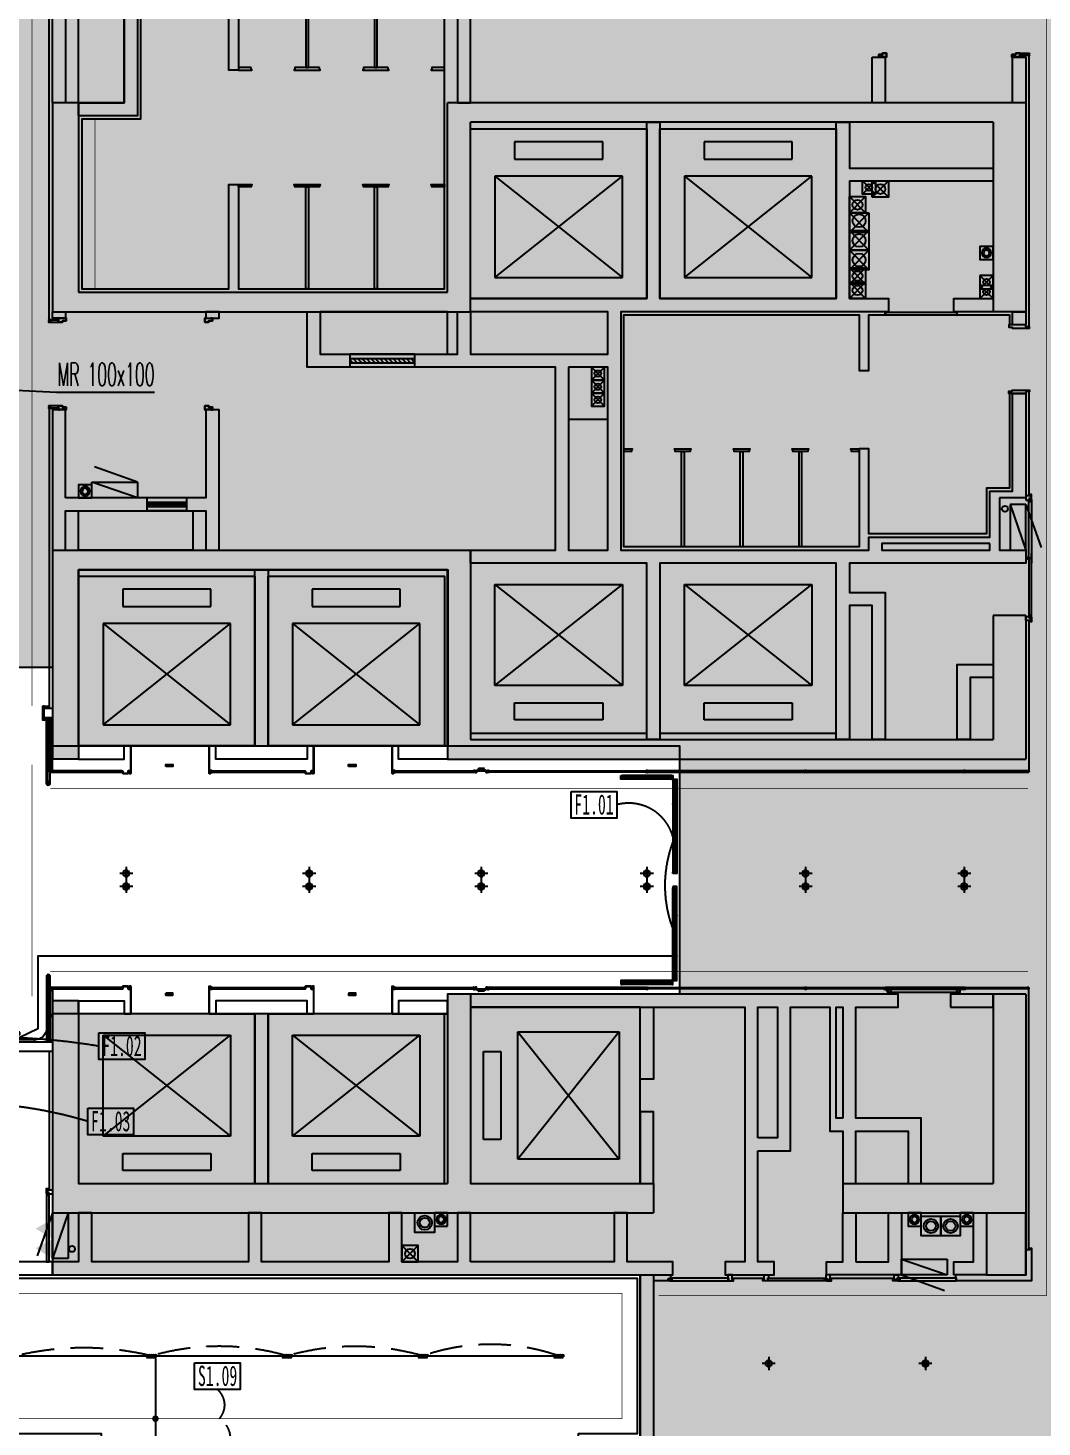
# Model space of a CAD drawing. Extents: x -284868 to 304789, y -137694 to 137894.
# Drawn here: x 2169 to 17694, y -106016 to -84593 of the extents above; entities that cross this region are included whole.
import ezdxf
from ezdxf.enums import TextEntityAlignment as Align

# ---------------------------------------------------------------- set-up
doc = ezdxf.new("R2010")
doc.units = 0
for name, pattern in [('CENTER', [2, 1.25, -0.25, 0.25, -0.25]), ('DASH', [0.35, 0.25, -0.1]), ('DASHDOT', [1, 0.5, -0.25, 0, -0.25]), ('DASHED', [0.75, 0.5, -0.25])]:
    doc.linetypes.add(name, pattern=pattern)
doc.layers.get('0').update_dxf_attribs({"linetype": 'CONTINUOUS'})
for name, color, linetype in [('0-墙', 4, 'CONTINUOUS'), ('0-建筑柱体', 251, 'CONTINUOUS'), ('0-文字说明', 3, 'CONTINUOUS'), ('0-消防栓(给排水)', 9, 'CONTINUOUS'), ('0-电梯', 3, 'CONTINUOUS'), ('0-窗', 11, 'CONTINUOUS'), ('0-非设计区域', 251, 'CONTINUOUS'), ('1P-DP-门套', 2, 'CONTINUOUS'), ('1P-WFF-墙面完成面', 200, 'CONTINUOUS'), ('C-天花灯具', 3, 'CONTINUOUS'), ('P-完成面', 42, 'CONTINUOUS'), ('P-平面家具', 3, 'CONTINUOUS'), ('P-平面家具（到顶）', 2, 'CONTINUOUS'), ('TEXT_照明_回路标注', 41, 'CONTINUOUS'), ('WIRE-照明', 130, 'CONTINUOUS')]:
    doc.layers.add(name, color=color, linetype=linetype)
doc.styles.add('HZ_e', font='simplex.shx', dxfattribs={"width": 0.8, "bigfont": 'hztxt.shx'})
doc.styles.add('TT', font='')
doc.styles.get('TT').set_extended_font_data('SimSun')
doc.linetypes.add('FENCELINE2', pattern='A,6.35,-2.54,[132,ltypeshp.shx,S=2.54,R=0,X=-2.54,Y=0],-2.54,25.4', length=36.83)

# ---------------------------------------------------------------- blocks, each defined once
blk = doc.blocks.new('213r5467')
for p, q in [((-90909, -260063), (-90909, -260326)), ((-89559, -260063), (-90909, -260063)), ((-89559, -260326), (-89559, -260063)), ((-90909, -260326), (-89559, -260326)), ((-91209, -260588), (-91209, -262138)), ((-89259, -260588), (-91209, -260588)), ((-91209, -260588), (-89259, -262138)), ((-91209, -262138), (-89259, -260588)), ((-89259, -262138), (-89259, -260588)), ((-91209, -262138), (-89259, -262138))]:
    blk.add_line(p, q)
blk.add_lwpolyline([(-88884, -262463), (-91584, -262463), (-91584, -259863), (-88884, -259863), (-88884, -262463)])
blk = doc.blocks.new('sgASGHHHH')
for points in [[(-109046, -904074), (-109046, -907274), (-108646, -906974), (-108646, -904074)], [(-94646, -904374), (-94146, -904074), (-102996, -904074), (-102646, -904374)], [(-102996, -906974), (-102646, -907274), (-102646, -904374), (-102996, -904074)], [(-94146, -904074), (-94646, -904374), (-94646, -907274), (-94146, -907274)], [(-108646, -906974), (-109046, -907274), (-102646, -907274), (-102996, -906974)], [(-108646, -911224), (-109046, -910924), (-109046, -914124), (-108646, -914124)], [(-109046, -910924), (-108646, -911224), (-102996, -911224), (-102646, -910924)], [(-102646, -910924), (-102996, -911224), (-102996, -914124), (-102646, -913824)], [(-94646, -911924), (-94646, -913824), (-94146, -914124), (-94146, -911924)], [(-102646, -913824), (-102996, -914124), (-94146, -914124), (-94646, -913824)], [(-102996, -917724), (-102996, -920624), (-102879, -920774), (-102646, -920624), (-102646, -917724)], [(-94646, -917724), (-94646, -920624), (-94146, -921074), (-94146, -917724)], [(-109046, -917824), (-109046, -921074), (-108646, -920624), (-108646, -917824)], [(-108646, -920624), (-109046, -921074), (-102996, -921074), (-102879, -920774), (-102996, -920624)], [(-102879, -920774), (-102996, -921074), (-99846, -921074), (-99846, -920624), (-102646, -920624)], [(-96946, -921074), (-94146, -921074), (-94646, -920624), (-96946, -920624)]]:
    blk.add_hatch(color=256).paths.add_polyline_path(points)
at = {"color": 4}
for p, q in [((-109046, -904074), (-109046, -907274)), ((-108646, -904074), (-109046, -904074)), ((-108646, -904074), (-108646, -906974)), ((-94146, -904074), (-102996, -904074)), ((-102996, -906974), (-102996, -904074)), ((-94146, -904074), (-94146, -907274)), ((-94646, -904374), (-102646, -904374)), ((-102646, -907274), (-102646, -904374)), ((-94646, -904374), (-94646, -907274)), ((-108646, -906974), (-102996, -906974)), ((-109046, -907274), (-102646, -907274)), ((-94146, -907274), (-94646, -907274)), ((-109046, -910924), (-109046, -914124)), ((-109046, -910924), (-102646, -910924)), ((-102646, -910924), (-102646, -913824)), ((-108646, -911224), (-108646, -914124)), ((-108646, -911224), (-102996, -911224)), ((-102996, -911224), (-102996, -914124)), ((-94646, -911924), (-94646, -913824)), ((-94146, -911924), (-94646, -911924)), ((-94146, -911924), (-94146, -914124)), ((-102646, -913824), (-94646, -913824)), ((-108646, -914124), (-109046, -914124)), ((-102996, -914124), (-94146, -914124)), ((-102996, -917724), (-102996, -920624)), ((-102646, -917724), (-102996, -917724)), ((-102646, -917724), (-102646, -920624)), ((-94646, -917724), (-94646, -920624)), ((-94146, -917724), (-94646, -917724)), ((-94146, -917724), (-94146, -921074)), ((-109046, -917824), (-109046, -921074)), ((-108646, -917824), (-109046, -917824)), ((-108646, -917824), (-108646, -920624)), ((-108646, -920624), (-102996, -920624)), ((-102646, -920624), (-99846, -920624)), ((-99846, -920624), (-99846, -921074)), ((-96946, -920624), (-94646, -920624)), ((-96946, -920624), (-96946, -921074)), ((-109046, -921074), (-102996, -921074)), ((-102996, -921074), (-99846, -921074)), ((-96946, -921074), (-94146, -921074))]:
    blk.add_line(p, q, dxfattribs=at)
blk = doc.blocks.new('A$C10332E08')
for p, q in [((250, 0), (0, 250)), ((250, 250), (0, 0))]:
    blk.add_line(p, q)
blk.add_lwpolyline([(0, 250), (250, 250), (250, 0), (0, 0)], close=True)
blk = doc.blocks.new('A$C2AC726D9')
for centre, radius in [((23150, -20400), 50), ((23325, -20425), 75), ((22975, -20665), 75), ((23000, -20910), 100), ((23000, -21210), 100), ((23000, -21510), 100), ((22975, -21755), 75), ((24950, -21850), 50), ((22975, -21975), 75), ((24950, -22000), 50), ((19000, -23250), 50), ((19000, -23450), 50), ((19000, -23650), 50), ((16125, -36725), 75)]:
    blk.add_circle(centre, radius)
for p, xscale, yscale, zscale, rotation in [((23050, -20300), 0.8, 0.8, 0.8, 270), ((22850, -20790), 1.2, 1.2, 1.2, 270), ((22850, -21060), 1.2, 1.2, 1.2, 270), ((22850, -21360), 1.2, 1.2, 1.2, 270), ((25050, -21750), -0.8, 0.8, 0.8, 90), ((25050, -21900), -0.8, 0.8, 0.8, 90), ((19100, -23150), -0.8000000000000087, 0.8000000000000087, 0.8, 90), ((19100, -23350), -0.8000000000000087, 0.8000000000000087, 0.8, 90), ((19100, -23550), -0.8000000000000087, 0.8000000000000087, 0.8, 90)]:
    blk.add_blockref('A$C10332E08', p, dxfattribs=dict(xscale=xscale, yscale=yscale, zscale=zscale, rotation=rotation))
for p, rotation in [((23450, -20550), 90), ((23100, -20540), 180), ((23100, -21880), 90), ((23100, -22100), 90)]:
    blk.add_blockref('A$C10332E08', p, dxfattribs=dict(rotation=rotation))
at = {"xscale": -1, "rotation": 90}
blk.add_blockref('A$C10332E08', (16250, -36600), dxfattribs=at)
blk = doc.blocks.new('A$C5B4E3DF6')
for p, q in [((0, 240), (-659, 477)), ((-700, 0), (-700, 240)), ((0, 0), (-700, 240)), ((-700, 240), (0, 240)), ((0, 240), (0, 0)), ((0, 0), (-700, 0))]:
    blk.add_line(p, q)
for points in [[(-700, 240), (-541, 498), (-398, 240)], [(-398, 240), (-239, 498), (-96, 240)], [(-700, 0), (-700, 240), (0, 0)]]:
    blk.add_solid(points)
blk = doc.blocks.new('A$C2E9C7AB1')
blk.add_lwpolyline([(-200, 0), (0, 0), (0, -200), (-200, -200)], close=True)
for radius in [72.3, 45.5]:
    blk.add_circle((-100, -100), radius)
blk = doc.blocks.new('A$C1A2309B7')
blk.add_lwpolyline([(-300, 0), (0, 0), (0, -300), (-300, -300)], close=True)
for radius in [110, 75]:
    blk.add_circle((-150, -150), radius)
blk = doc.blocks.new('A$C3F6147FC')
for centre in [(14582, 7533), (299, -3801)]:
    blk.add_circle(centre, 45.5)
at = {"xscale": -1, "rotation": 270}
for name, p in [('A$C2E9C7AB1', (14400, 11550)), ('A$C2E9C7AB1', (600, 7900)), ('A$C5B4E3DF6', (14660, 7600)), ('A$C2E9C7AB1', (6050, -3250)), ('A$C2E9C7AB1', (13299, -3250)), ('A$C2E9C7AB1', (14099, -3250))]:
    blk.add_blockref(name, p, dxfattribs=at)
for name, p in [('A$C5B4E3DF6', (1300, 7700)), ('A$C1A2309B7', (5850, -3250)), ('A$C1A2309B7', (13599, -3300)), ('A$C1A2309B7', (13899, -3300))]:
    blk.add_blockref(name, p)
for p, rotation in [((240, -3250), 90), ((13000, -3960), 180)]:
    blk.add_blockref('A$C5B4E3DF6', p, dxfattribs=dict(rotation=rotation))
blk = doc.blocks.new('$WINLIB2D$00000039')
at = {"color": 0}
for points in [[(-0.5, 0.5), (-0.5, -0.5)], [(0.5, 0.5), (-0.5, 0.5)], [(0.5, -0.5), (0.5, 0.5)], [(-0.5, 0.167), (0.5, 0.167)], [(-0.452, -0.167), (-0.5, 0.084)], [(-0.384, -0.167), (-0.448, 0.167)], [(-0.316, -0.167), (-0.38, 0.167)], [(-0.248, -0.167), (-0.312, 0.167)], [(-0.18, -0.167), (-0.244, 0.167)], [(-0.112, -0.167), (-0.176, 0.167)], [(-0.044, -0.167), (-0.108, 0.167)], [(0.024, -0.167), (-0.04, 0.167)], [(0.092, -0.167), (0.028, 0.167)], [(0.16, -0.167), (0.096, 0.167)], [(0.228, -0.167), (0.164, 0.167)], [(0.296, -0.167), (0.232, 0.167)], [(0.364, -0.167), (0.3, 0.167)], [(0.432, -0.167), (0.368, 0.167)], [(0.5, -0.167), (0.436, 0.167)], [(-0.5, -0.167), (0.5, -0.167)], [(0.5, -0.5), (-0.5, -0.5)]]:
    blk.add_lwpolyline(points, dxfattribs=at)
blk = doc.blocks.new('A$C7A304ED9')
at = {"linetype": 'DASH', "ltscale": 0.1}
for p, q in [((-50, 28), (50, -2)), ((50, 28), (-50, -2))]:
    blk.add_line(p, q, dxfattribs=at)
blk.add_lwpolyline([(120, -26), (120, -32), (115, -32), (115, -2), (95, -2), (95, -32), (75, -32), (75, -2), (-75, -2), (-75, -32), (-95, -32), (-95, -2), (-115, -2), (-115, -32), (-120, -32), (-120, -26), (-119, -26), (-119, -30), (-117, -30), (-117, 0), (-94, 0), (-94, -30), (-76, -30), (-76, 0), (76, 0), (76, -30), (94, -30), (94, 0), (116, 0), (116, -30), (118, -30), (118, -26), (120, -26)])
for points in [[(-50, -2), (50, -2), (50, 28), (-50, 28)], [(-60, -6), (60, -6), (60, -2), (-60, -2)]]:
    blk.add_lwpolyline(points, close=True, dxfattribs=at)
blk = doc.blocks.new('A$C4A657766')
h = blk.add_hatch()
h.set_pattern_fill('ANSI32', color=256, scale=0.2, style=0)
h.set_pattern_definition([(45, (-14.9999, -5), (-1.34704, 1.34704), []), (45, (-14.1019, -5), (-1.34704, 1.34704), [])])
h.paths.add_polyline_path([(-11, 26), (-11, -4), (-13, -4), (-13, 0), (-15, 0), (-15, -5), (-10, -5), (-10, 25), (10, 25), (10, -5), (15, -5), (15, 0), (13, 0), (13, -4), (11, -4), (11, 26)])
blk.add_lwpolyline([(-11, 26), (-11, -4), (-13, -4), (-13, 0), (-15, 0), (-15, -5), (-10, -5), (-10, 25), (10, 25), (10, -5), (15, -5), (15, 0), (13, 0), (13, -4), (11, -4), (11, 26), (-11, 26)])
blk = doc.blocks.new('A$C611527F21')
h = blk.add_hatch(color=7)
h.dxf.hatch_style = 1
h.set_gradient(color1=(255, 255, 255), color2=(255, 255, 0), tint=1, name='CYLINDER')
h.paths.add_polyline_path([(1340, -405), (1340, -380), (1320, -380), (1320, -406), (1325, -410), (1335, -410)])
for points in [[(60, -375), (60, -405), (55, -405), (55, -400), (56, -400), (56, -404), (58, -404), (58, -373), (81, -373), (81, -419), (99, -419), (99, 0), (0, 0), (0, 1), (100, 1), (100, -420), (80, -420), (80, -375), (60, -375)], [(1438, -400), (1438, -404), (1436, -404), (1436, -384), (1424, -384), (1424, -419), (1342, -419), (1342, -378), (1319, -378), (1319, -419), (1302, -419), (1302, 0), (1400, 0), (1400, 1), (1300, 1), (1300, -420), (1320, -420), (1320, -380), (1340, -380), (1340, -420), (1425, -420), (1425, -385), (1435, -385), (1435, -405), (1440, -405), (1440, -400), (1438, -400)]]:
    blk.add_lwpolyline(points)
blk.add_lwpolyline([(1340, -405), (1340, -380), (1320, -380), (1320, -406), (1325, -410), (1335, -410)], close=True)
blk = doc.blocks.new('A$C6C5C068E')
h = blk.add_hatch()
h.set_pattern_fill('ANSI32', color=256, scale=0.2, style=0)
h.set_pattern_definition([(45, (506565838.6591, 131390591.2148), (-1.3470384181604, 1.3470384181604), []), (45, (506565839.5572, 131390591.2148), (-1.3470384181604, 1.3470384181604), [])])
h.paths.add_polyline_path([(11, 11), (-4, 11), (-4, 14), (0, 14), (0, 15), (-5, 15), (-5, 10), (10, 10), (10, -5), (15, -5), (15, 0), (14, 0), (14, -4), (11, -4)])
blk.add_lwpolyline([(11, 11), (-4, 11), (-4, 14), (0, 14), (0, 15), (-5, 15), (-5, 10), (10, 10), (10, -5), (15, -5), (15, 0), (14, 0), (14, -4), (11, -4)], close=True)
blk = doc.blocks.new('A$C67A6433D')
at = {"linetype": 'DASH', "ltscale": 0.03}
blk.add_wipeout([(31, 0), (-28, 0), (-28, 26), (31, 26)], dxfattribs=at)
for p, q in [((-26, 20), (-23, 19)), ((-25, 13), (-19, 4)), ((-21, 19), (-9, 16)), ((-20, 2), (-20, 0)), ((-19, 13), (-12, 3)), ((-18, 11), (-7, 9)), ((-16, 8), (-6, 8)), ((-16, 3), (0, 3)), ((-13, 24), (-13, 26)), ((-12, 23), (-12, 25)), ((-12, 25), (0, 25)), ((-9, 16), (-9, 21)), ((-9, 12), (-9, 21)), ((-1, 4), (-8, 10)), ((-2, 19), (-4, 14)), ((0, 9), (-3, 12)), ((30, 26), (3, 26)), ((15, 25), (3, 25)), ((3, 9), (6, 12)), ((19, 3), (3, 3)), ((4, 4), (11, 10)), ((5, 19), (7, 14)), ((19, 8), (9, 8)), ((12, 12), (12, 21)), ((23, 19), (12, 16)), ((21, 11), (12, 10)), ((22, 13), (14, 3)), ((15, 23), (15, 25)), ((16, 24), (16, 26)), ((28, 13), (21, 4)), ((23, 2), (23, 0)), ((28, 20), (25, 19))]:
    blk.add_line(p, q, dxfattribs=at)
for points in [[(0, 10), (0, 26), (-28, 26), (-28, 0), (0, 0), (0, 3)], [(3, 10), (3, 26), (31, 26), (31, 0), (3, 0), (3, 3)]]:
    blk.add_lwpolyline(points, dxfattribs=at)
for points in [[(-13, 24), (-13, 24), (-26, 24, 0.414214), (-27, 23), (-27, 2, 0.414214), (-26, 2), (-20, 2)], [(-12, 23), (-25, 23, 0.414214), (-26, 23), (-26, 17)], [(-26, 14), (-26, 5, 0.414214), (-25, 4), (-19, 4)], [(15, 23), (28, 23, -0.414214), (28, 23), (28, 17)], [(16, 24), (16, 24), (28, 24, -0.414214), (29, 23), (29, 2, -0.414214), (28, 2), (23, 2)], [(28, 14), (28, 5, -0.414214), (28, 4), (21, 4)]]:
    blk.add_lwpolyline(points, format="xyb", dxfattribs=at)
for centre in [(-22, 15), (-5, 21), (2, 6), (8, 21), (25, 15)]:
    blk.add_circle(centre, 1.99, dxfattribs=at)
for centre, radius, start, end in [((-22, 15), 3.58, 338.8563, 221.961), ((-18, 14), 1.59, 158.8563, 216.0245), ((-16, 6), 3.58, 211.8213, 270), ((-5, 21), 3.58, 334.8452, 179.1262), ((-7, 12), 1.99, 178.2525, 238.2672), ((-2, 13), 1.99, 160.8929, 232.1139), ((2, 6), 3.58, 213.0316, 326.9684), ((2, 6), 3.58, 72.8656, 107.1344), ((8, 21), 3.58, 0.8738, 205.1548), ((5, 13), 1.99, 307.8861, 19.1071), ((10, 12), 1.99, 301.7328, 1.7475), ((12, 11), 1.59, 222.3386, 280.5758), ((19, 6), 3.58, 270, 328.1787), ((25, 15), 3.58, 318.039, 201.1437), ((20, 14), 1.59, 323.9755, 21.1437)]:
    blk.add_arc(centre, radius, start, end, dxfattribs=at)
blk = doc.blocks.new('A$C46293241')
at = {"layer": '1P-DP-门套'}
h = blk.add_hatch(dxfattribs=at)
h.set_pattern_fill('ANSI37', color=8, scale=0.3, style=0)
h.set_pattern_definition([(45, (-55.7338, 55.9993), (-0.67352, 0.67352), []), (135, (-55.7338, 55.9993), (-0.67352, -0.67352), [])])
h.paths.add_polyline_path([(-44, 58), (-44, 56), (-56, 56), (-56, 58)])
h = blk.add_hatch(dxfattribs=at)
h.set_pattern_fill('ANSI37', color=8, scale=0.3, style=0)
h.set_pattern_definition([(45, (-40.75, 41.9725), (-0.67352, 0.67352), []), (135, (-40.75, 41.9725), (-0.67352, -0.67352), [])])
h.paths.add_polyline_path([(-39, 42), (-41, 42), (-41, 57), (-39, 57)])
at = {"layer": '1P-DP-门套', "color": 8}
for points in [[(-44, 58), (-44, 56), (-56, 56), (-56, 58)], [(-39, 42), (-41, 42), (-41, 57), (-39, 57)]]:
    blk.add_lwpolyline(points, close=True, dxfattribs=at)
at = {"layer": 'P-完成面'}
blk.add_lwpolyline([(-39, 40, 0.238815), (-39, 41), (-39, 58), (-60, 58), (-60, 120), (0, 120), (0, 100), (-1, 100), (-1, 119), (-59, 119), (-59, 59), (-38, 59), (-38, 41, -0.238815), (-38, 40), (-38, 39, 0.238815), (-39, 38), (-39, 1), (-1, 1), (-1, 20), (0, 20), (0, 0), (-40, 0), (-40, 39, -0.238815), (-39, 40), (-39, 40)], format="xyb", dxfattribs=at)
blk.add_lwpolyline([(-3, 114), (-1, 114), (-1, 6), (-3, 6)], close=True, dxfattribs=at)
blk = doc.blocks.new('A$Ccb2b344d')
at = {"layer": 'P-完成面', "color": 251}
for points in [[(0, 0), (30, 0), (30, 30), (0, 30)], [(2, 2), (28, 2), (28, 28), (2, 28)]]:
    blk.add_lwpolyline(points, close=True, dxfattribs=at)
blk = doc.blocks.new('sda')
for p, q in [((-5, 44), (-14, 53)), ((-4, 36), (-14, 26)), ((-5, 18), (-14, 26)), ((-4, 9), (-14, 0)), ((14, 26), (4, 36)), ((14, 0), (4, 9)), ((14, 53), (5, 44)), ((14, 26), (5, 18)), ((-5, -9), (-14, 0)), ((-4, -17), (-14, -26)), ((-5, -35), (-14, -26)), ((-4, -44), (-14, -53)), ((14, -26), (4, -17)), ((14, -53), (4, -44)), ((14, 0), (5, -9)), ((14, -26), (5, -35))]:
    blk.add_line(p, q)
for points in [[(-15, 54), (15, 54), (15, -54), (-15, -54)], [(-14, 53), (14, 53), (14, 0), (-14, 0)], [(-14, 53), (14, 53), (14, 53), (-14, 53)], [(-14, 53), (14, 53), (14, 26), (-14, 26)], [(-14, 26), (14, 26), (14, 0), (-14, 0)], [(-14, 0), (14, 0), (14, -53), (-14, -53)], [(-14, 0), (14, 0), (14, 0), (-14, 0)], [(-14, 0), (14, 0), (14, -26), (-14, -26)], [(-14, -26), (14, -26), (14, -53), (-14, -53)]]:
    blk.add_lwpolyline(points, close=True)
for centre in [(0, 40), (0, 14), (0, -13), (0, -39)]:
    blk.add_circle(centre, 6)
blk = doc.blocks.new('LC1')
for p, q in [((-70, 0), (70, 0)), ((0, -70), (0, 95))]:
    blk.add_line(p, q)
at = {"ltscale": 50}
blk.add_line((0, 116), (0, 74), dxfattribs=at)
at = {"ltscale": 50, "const_width": 2}
blk.add_lwpolyline([(42, 74), (0, 116), (-42, 74)], dxfattribs=at)
at = {"color": 8, "const_width": 29.6}
for points in [[(-15, 0, -0.414214), (0, 15, -0.414214)], [(0, -15, 0.414214), (15, 0, 0.414214)]]:
    blk.add_lwpolyline(points, format="xyb", dxfattribs=at)
blk.add_circle((0, 0), 47.8)
at = {"color": 8}
blk.add_circle((0, 0), 29.6, dxfattribs=at)
blk = doc.blocks.new('A$C79F81915')
at = {"layer": 'C-天花灯具'}
blk.add_lwpolyline([(0, 30), (30, 30), (30, 0), (0, 0)], close=True, dxfattribs=at)
at = {"layer": 'C-天花灯具', "extrusion": (0, 0, -1), "xscale": 0.3139795866540242, "yscale": 0.3139795866540242, "zscale": -0.3139795866540242}
blk.add_blockref('LC1', (-15, 15), dxfattribs=at)
blk = doc.blocks.new('A$C1DDE0375')
at = {"layer": 'C-天花灯具'}
for p in [(80, 0), (110, 0), (140, 0), (170, 0), (200, 0)]:
    blk.add_blockref('A$C79F81915', p, dxfattribs=at)
blk = doc.blocks.new('2')
at = {"ltscale": 3}
blk.add_lwpolyline([(0, 0), (-5650, 0), (-5650, -2700), (0, -2700)], close=True, dxfattribs=at)
at = {"color": 8, "linetype": 'DASHED', "ltscale": 1000}
for points in [[(-8475, -12352, -0.397892), (-8690, -12040, -0.107835), (-6612, -12040, -0.11937), (-4534, -12040, -0.142071), (-2456, -12040, -0.140629), (-378, -12040, -0.170627), (1700, -12040, -0.708485)], [(-3437, -13555, 0.501711), (-3495, -13000, 0.429914), (-3524, -12554, -2.769855)]]:
    blk.add_lwpolyline(points, format="xyb", dxfattribs=at)
at = {"layer": '0-文字说明', "color": 3, "ltscale": 0.5}
blk.add_lwpolyline([(-3874, -12143), (-3174, -12143), (-3174, -12554), (-3874, -12554)], close=True, dxfattribs=at)
at = {"color": 3, "style": 'TT', "width": 0.51539}
blk.add_text('S1.09', height=310.3, dxfattribs=at).set_placement((-3823, -12499), (-3221, -12499), align=Align.FIT)
blk = doc.blocks.new('A$C9cf68cb0')
at = {"ltscale": 3}
blk.add_lwpolyline([(0, 0), (32.29, 0), (32.29, -15.43), (0, -15.43)], close=True, dxfattribs=at)
at = {"color": 8, "linetype": 'DASHED', "ltscale": 1000}
for points in [[(52.14, -31.83, -0.197376), (52.06, -23.63, 0.431256), (47.08, -20.57, 7.525914)], [(-10, -40.97, -0.126734), (-5.25, -40.97, -0.031436), (1.78, -41.7, -0.796392)], [(-16.8, -47.29, -0.119228), (0.8, -48.28, -6.243068)]]:
    blk.add_lwpolyline(points, format="xyb", dxfattribs=at)
at = {"layer": '0-文字说明', "color": 3, "ltscale": 0.5}
for points in [[(43.08, -19.4), (47.08, -19.4), (47.08, -21.75), (43.08, -21.75)], [(1.78, -40.52), (5.78, -40.52), (5.78, -42.87), (1.78, -42.87)], [(0.8, -47.11), (4.8, -47.11), (4.8, -49.46), (0.8, -49.46)]]:
    blk.add_lwpolyline(points, close=True, dxfattribs=at)
at = {"color": 3, "style": 'TT'}
for s, width, p, p2 in [('F1.01', 0.590084, (43.37, -21.43), (46.81, -21.43)), ('F1.02', 0.521997, (2.07, -42.56), (5.51, -42.56)), ('F1.03', 0.521997, (1.09, -49.14), (4.53, -49.14))]:
    blk.add_text(s, height=1.773, dxfattribs=dict(at, width=width)).set_placement(p, p2, align=Align.FIT)
blk = doc.blocks.new('A$C8b6fb238')
at = {"layer": 'P-平面家具', "ltscale": 300}
for points in [[(0, 1440), (0, 1420), (60, 1420), (60, 1440)], [(0, 1060), (0, 1070), (20, 1070), (20, 1060)], [(0, 1000), (0, 990), (20, 990), (20, 1000)], [(60, 1060), (60, 1070), (40, 1070), (40, 1060)], [(60, 1000), (60, 990), (40, 990), (40, 1000)], [(0, 440), (0, 450), (20, 450), (20, 440)], [(60, 440), (60, 450), (40, 450), (40, 440)], [(0, 380), (0, 370), (20, 370), (20, 380)], [(60, 380), (60, 370), (40, 370), (40, 380)], [(-800, -60), (-780, -60), (-780, 0), (-800, 0)], [(-20, -60), (0, -60), (0, 0), (-20, 0)], [(0, 20), (0, 0), (60, 0), (60, 20)]]:
    blk.add_lwpolyline(points, close=True, dxfattribs=at)
at = {"layer": 'P-平面家具', "color": 8, "ltscale": 300}
for points in [[(0, 20), (0, 1420)], [(60, 20), (60, 1420)], [(-20, 0), (-780, 0)], [(-20, -60), (-780, -60)]]:
    blk.add_lwpolyline(points, dxfattribs=at)
at = {"layer": 'P-平面家具', "color": 6, "linetype": 'FENCELINE2', "ltscale": 3}
for points in [[(10, 20), (10, 1420)], [(-780, -10), (-20, -10)]]:
    blk.add_lwpolyline(points, dxfattribs=at)
at = {"layer": 'P-平面家具', "color": 5, "ltscale": 300}
for points in [[(25, 1420), (25, 20), (21, 20), (20, 21), (20, 1419), (21, 1420)], [(35, 1420), (35, 20), (39, 20), (40, 21), (40, 1419), (39, 1420)], [(-780, -25), (-20, -25), (-20, -21), (-21, -20), (-779, -20), (-780, -21)], [(-780, -35), (-20, -35), (-20, -39), (-21, -40), (-779, -40), (-780, -39)]]:
    blk.add_lwpolyline(points, close=True, dxfattribs=at)
blk = doc.blocks.new('*U406')
at = {"color": 250}
blk.add_wipeout([(1, 82), (4, 85), (7, 89), (10, 92), (12, 96), (15, 101), (17, 105), (18, 109), (20, 114), (21, 118), (22, 123), (23, 127), (23, 132), (23, 137), (23, 142), (22, 146), (21, 151), (20, 155), (19, 160), (17, 164), (15, 169), (13, 173), (10, 177), (8, 181), (5, 184), (1, 188), (-2, 191), (-6, 194), (-9, 197), (-13, 199), (-18, 202), (-22, 204), (-26, 205), (-31, 207), (-35, 208), (-40, 209), (-44, 210), (-49, 210), (-54, 210), (-59, 210), (-63, 209), (-68, 208), (-72, 207), (-77, 206), (-81, 204), (-86, 202), (-90, 200), (-94, 197), (-98, 195), (-101, 192), (-105, 188), (-108, 185), (-111, 181), (-114, 178), (-116, 174), (-119, 169), (-121, 165), (-122, 161), (-124, 156), (-125, 152), (-126, 147), (-127, 143), (-127, 138), (-127, 133), (-127, 128), (-126, 124), (-125, 119), (-124, 115), (-123, 110), (-121, 106), (-119, 101), (-117, 97), (-114, 93), (-112, 89), (-109, 86), (-105, 82), (-102, 79), (-98, 76), (-95, 73), (-91, 71), (-86, 68), (-82, 66), (-78, 65), (-73, 63), (-69, 62), (-64, 61), (-60, 60), (-55, 60), (-50, 60), (-45, 60), (-41, 61), (-36, 62), (-32, 63), (-27, 64), (-23, 66), (-18, 68), (-14, 70), (-10, 73), (-6, 75), (-3, 78)], dxfattribs=at)
for points in [[(-160, 135), (-172, 135), (-172, 219), (-160, 219)], [(-160, 53), (-172, 53), (-172, 135), (-160, 135)]]:
    blk.add_hatch(color=256).paths.add_polyline_path(points)
for p, q in [((-202, 244), (-202, 29)), ((-172, 135), (-172, 217)), ((-172, 135), (-172, 53))]:
    blk.add_line(p, q)
at = {"color": 251}
for q in [(-52, 255), (-172, 135), (68, 135), (-52, 15)]:
    blk.add_line((-52, 135), q, dxfattribs=at)
for points in [[(-172, 53), (-160, 53), (-160, 219), (-172, 219)], [(-172, 53), (-172, 53), (-172, 217), (-172, 217)]]:
    blk.add_lwpolyline(points, close=True)
blk.add_circle((-52, 135), 75)
blk = doc.blocks.new('A$C7414b812')
at = {"ltscale": 300}
for points in [[(-30, -20), (-30, 0), (30, 0), (30, -20)], [(-30, -800), (-30, -780), (30, -780), (30, -800)]]:
    blk.add_lwpolyline(points, close=True, dxfattribs=at)
at = {"color": 8, "ltscale": 300}
for points in [[(-30, -20), (-30, -780)], [(30, -20), (30, -780)]]:
    blk.add_lwpolyline(points, dxfattribs=at)
at = {"color": 5, "ltscale": 300}
for points in [[(-5, -780), (-5, -20), (-9, -20), (-10, -21), (-10, -779), (-9, -780)], [(5, -780), (5, -20), (9, -20), (10, -21), (10, -779), (9, -780)]]:
    blk.add_lwpolyline(points, close=True, dxfattribs=at)
blk = doc.blocks.new('A$C7c8e2195')
at = {"layer": 'P-完成面', "color": 251, "ltscale": 3}
blk.add_lwpolyline([(-900, -7080), (-1760, -7080), (-1760, -7120), (-900, -7120)], close=True, dxfattribs=at)
at = {"layer": 'P-平面家具', "linetype": 'DASH', "ltscale": 300}
blk.add_ellipse((-10571, -5827), major_axis=(0, 2050), ratio=0.325728, start_param=2.305052, end_param=7.792211, dxfattribs=at)
at = {"layer": 'P-完成面', "rotation": 270}
blk.add_blockref('A$C7414b812', (-7989, -13310), dxfattribs=at)
at = {"layer": 'P-平面家具', "linetype": 'DASH', "ltscale": 300, "zscale": 1.008957704772744}
for p, xscale, yscale, rotation in [((-2881, -1358), -1.008957704772744, 1.008957704772745, 45.00091616799906), ((-2881, -8142), 1.008957704772744, 1.008957704772744, 134.999083832001)]:
    blk.add_blockref('*U406', p, dxfattribs=dict(at, xscale=xscale, yscale=yscale, rotation=rotation))
at = {"layer": 'P-平面家具', "color": 1, "ltscale": 3, "xscale": -1, "rotation": 180}
blk.add_blockref('A$C8b6fb238', (9100, -3210), dxfattribs=at)
at = {"layer": 'P-平面家具', "color": 1, "ltscale": 3}
blk.add_blockref('A$C8b6fb238', (9100, -6290), dxfattribs=at)
at = {"layer": 'P-平面家具', "linetype": 'DASH', "ltscale": 300}
for points in [[(-4177, -1403), (-4177, -1403, 0.414214), (-4176, -1898), (-3609, -2462, 0.414214), (-3114, -2461), (-3114, -2461, 0.414214), (-3115, -1966), (-3682, -1402, 0.414214)], [(-4177, -8097), (-4177, -8097, -0.414214), (-4176, -7602), (-3609, -7038, -0.414214), (-3114, -7039), (-3114, -7039, -0.414214), (-3115, -7534), (-3682, -8098, -0.414214)]]:
    blk.add_lwpolyline(points, format="xyb", close=True, dxfattribs=at)
blk = doc.blocks.new('*U249')
for p, q in [((0, 75), (0, -75)), ((-75, 0), (75, 0))]:
    blk.add_line(p, q)
for radius in [37.5, 15]:
    blk.add_circle((0, 0), radius)
blk = doc.blocks.new('A$C8165499b')
at = {"xscale": -1.333333333333333, "yscale": 1.333333333333333, "zscale": 1.333333333333333}
for p in [(-13805, -1335), (-11005, -1335), (-8370, -1335), (-5835, -1335), (-3405, -1335), (-975, -1335), (-13805, -1535), (-11005, -1535), (-8370, -1535), (-5835, -1535), (-3405, -1535), (-975, -1535), (-3970, -8840), (-1570, -8840)]:
    blk.add_blockref('*U249', p, dxfattribs=at)

msp = doc.modelspace()

# ---------------------------------------------------------------- linework, layer by layer
at = {"color": 2, "linetype": 'CENTER', "ltscale": 0.2, "const_width": 8}
msp.add_lwpolyline([(3194, -85988), (3194, -88588)], dxfattribs=at)
at = {"layer": '0-墙'}
for points in [[(8744, -83588), (8744, -85738), (8944, -85738), (8944, -82938)], [(2544, -85738), (2544, -83388), (4044, -83388), (4044, -83588), (3844, -83588), (3844, -85938), (2944, -85938), (2944, -85738), (3644, -85738), (3644, -83588), (2744, -83588), (2744, -85738), (2544, -85738)], [(17044, -91788), (17044, -92588), (17444, -92588), (17444, -92788), (14744, -92788), (14744, -93238), (15294, -93238), (15294, -95488), (15094, -95488), (15094, -93438), (14744, -93438), (14744, -95488), (14544, -95488), (14544, -92788), (11844, -92788), (11844, -95488), (11644, -95488), (11644, -92788), (8944, -92788), (8944, -92588), (10244, -92588), (10244, -89788), (6444, -89788), (6444, -88938), (6644, -88938), (6644, -89588), (8744, -89588), (8744, -88938), (8944, -88938), (8944, -89588), (11044, -89588), (11044, -88938), (8944, -88938), (8944, -88738), (11644, -88738), (11644, -86038), (11844, -86038), (11844, -88738), (14544, -88738), (14544, -86038), (14744, -86038), (14744, -86738), (16944, -86738), (16944, -86938), (14744, -86938), (14744, -88738), (15344, -88738), (15344, -88938), (11244, -88938), (11244, -92588), (15044, -92588), (15044, -92388), (16894, -92388), (16894, -91688), (17244, -91688), (17244, -90188), (17444, -90188), (17444, -91788), (17044, -91788)], [(2744, -91788), (2744, -90438), (2544, -90438), (2544, -92588), (2744, -92588), (2744, -91988), (4894, -91988), (4894, -92588), (5094, -92588), (5094, -90438), (4894, -90438), (4894, -91788), (2744, -91788)], [(16894, -92488), (15244, -92488), (15244, -92588), (16894, -92588), (16894, -92488)], [(5844, -95588), (6444, -95588), (6444, -95788), (5044, -95788), (5044, -95588), (5644, -95588), (5644, -92888), (5844, -92888), (5844, -95588)], [(16944, -94538), (16594, -94538), (16594, -95488), (16394, -95488), (16394, -94338), (16944, -94338), (16944, -94538)], [(13344, -101788), (13844, -101788), (13844, -99588), (14444, -99588), (14444, -101488), (14644, -101488), (14644, -102288), (14844, -102288), (14844, -101488), (15644, -101488), (15644, -102288), (15844, -102288), (15844, -101288), (14844, -101288), (14844, -99588), (15494, -99588), (15494, -99388), (8944, -99388), (8944, -99588), (13144, -99588), (13144, -103488), (12844, -103488), (12844, -103688), (13594, -103688), (13594, -103488), (13344, -103488), (13344, -101788)], [(5844, -99688), (6444, -99688), (6444, -99488), (5044, -99488), (5044, -99688), (5644, -99688), (5644, -102288), (5844, -102288), (5844, -99688)], [(13344, -101588), (13344, -99588), (13644, -99588), (13644, -101588), (13344, -101588)], [(8944, -103488), (8944, -102738), (8744, -102738), (8744, -103488), (7894, -103488), (7894, -102738), (7694, -102738), (7694, -103488), (5744, -103488), (5744, -102738), (5544, -102738), (5544, -103488), (3144, -103488), (3144, -102738), (2944, -102738), (2944, -103488), (2544, -103488), (2544, -103688), (12044, -103688), (12044, -103488), (11344, -103488), (11344, -102738), (11144, -102738), (11144, -103488), (8944, -103488)]]:
    msp.add_lwpolyline(points, dxfattribs=at)
at = {"layer": '0-墙', "color": 251}
for points in [[(2944, -83588), (3644, -83588), (3644, -85738), (2944, -85738)], [(8594, -88938), (6644, -88938), (6644, -89588), (8594, -89588)], [(10444, -92588), (11044, -92588), (11044, -90588), (10444, -90588)], [(2944, -91988), (4694, -91988), (4694, -92588), (2944, -92588)]]:
    msp.add_lwpolyline(points, close=True, dxfattribs=at)
at = {"layer": '0-墙'}
for points in [[(15094, -85038), (15294, -85038), (15294, -85738), (15094, -85738)], [(17244, -85038), (17444, -85038), (17444, -85738), (17244, -85738)], [(16944, -88738), (16944, -88938), (16344, -88938), (16344, -88738)], [(2544, -88938), (2744, -88938), (2744, -89038), (2544, -89038)], [(5094, -88938), (4894, -88938), (4894, -89038), (5094, -89038)], [(17244, -88938), (17444, -88938), (17444, -89138), (17244, -89138)], [(10444, -89788), (10444, -92588), (11044, -92588), (11044, -89788)], [(2944, -95788), (3644, -95788), (3644, -95588), (2944, -95588)], [(8594, -95788), (7844, -95788), (7844, -95588), (8594, -95588)], [(16294, -99588), (16944, -99588), (16944, -99388), (16294, -99388)], [(2944, -99488), (3644, -99488), (3644, -99688), (2944, -99688)], [(8594, -99488), (7844, -99488), (7844, -99688), (8594, -99688)], [(11544, -100688), (11544, -99588), (11744, -99588), (11744, -100688)], [(14644, -101288), (14544, -101288), (14544, -99588), (14644, -99588)], [(11544, -101188), (11544, -102288), (11744, -102288), (11744, -101188)], [(14844, -103488), (15344, -103488), (15344, -102738), (15544, -102738), (15544, -103688), (14394, -103688), (14394, -103488), (14644, -103488), (14644, -102738), (14844, -102738)], [(16844, -102738), (16844, -103688), (16344, -103688), (16344, -103488), (16644, -103488), (16644, -102738)]]:
    msp.add_lwpolyline(points, close=True, dxfattribs=at)
at = {"layer": '0-墙', "ltscale": 3}
for points in [[(2544, -95008), (2544, -95158), (2414, -95158), (2414, -95008)], [(2544, -100118), (2544, -100268), (744, -100268), (744, -100118)], [(544, -103688), (2544, -103688), (2544, -103488), (544, -103488)]]:
    msp.add_lwpolyline(points, close=True, dxfattribs=at)
msp.add_lwpolyline([(11544, -106368), (11544, -103688), (11744, -103688), (11744, -106168), (15044, -106168), (15044, -106368), (11544, -106368)], dxfattribs=at)
at = {"layer": '0-墙', "color": 251}
for points in [[(2944, -85738), (2944, -83588), (3153, -83751), (3644, -83588)], [(14744, -86738), (14744, -86038), (14853, -86201), (16944, -86038)], [(6644, -89588), (6644, -88938), (6837, -89088), (8594, -88938)], [(8944, -89588), (8944, -88938), (9171, -89088), (11044, -88938)], [(10444, -92588), (10444, -90588), (10583, -90792), (11044, -90588)], [(2944, -92588), (2944, -91988), (3137, -92138), (4694, -91988)], [(3144, -103488), (3144, -102738), (3374, -102910), (5544, -102738)], [(5744, -103488), (5744, -102738), (5974, -102910), (7694, -102738)], [(8944, -103488), (8944, -102738), (9174, -102910), (11144, -102738)], [(14844, -103488), (14844, -102738), (14980, -102856), (15344, -102738)]]:
    msp.add_solid(points, dxfattribs=at)
at = {"layer": '1P-WFF-墙面完成面'}
msp.add_lwpolyline([(17244, -89138), (17184, -89138)], dxfattribs=at)
at = {"layer": 'C-天花灯具', "color": 6, "linetype": 'DASHDOT', "ltscale": 200, "const_width": 10}
for points in [[(2229, -99419), (2229, -95873)], [(2509, -96238), (17479, -96238)], [(17479, -99038), (2509, -99038)]]:
    msp.add_lwpolyline(points, dxfattribs=at)
msp.add_lwpolyline([(-1066, -103968), (11264, -103968), (11264, -105888), (-1066, -105888)], close=True, dxfattribs=at)
at = {"layer": 'P-完成面'}
for p, q in [((17534, -92713), (17534, -92638)), ((17534, -92713), (17534, -92788)), ((2414, -94978), (2494, -94978))]:
    msp.add_line(p, q, dxfattribs=at)
at = {"layer": 'P-完成面', "color": 251, "ltscale": 3}
for p, q in [((2544, -95938), (2544, -95188)), ((2544, -99338), (2544, -100088))]:
    msp.add_line(p, q, dxfattribs=at)
at = {"layer": 'P-完成面', "color": 251}
for p, q in [((15303, -99328), (15345, -99328)), ((15324, -99307), (15324, -99350))]:
    msp.add_line(p, q, dxfattribs=at)
at = {"layer": 'P-完成面'}
for points in [[(4044, -83588), (4044, -83638), (3894, -83638), (3894, -85988), (2994, -85988), (2994, -88588), (5244, -88588), (5244, -86988), (5394, -86988), (5394, -88588), (8544, -88588), (8544, -83638), (5394, -83638), (5394, -85238), (5244, -85238), (5244, -83638), (5094, -83638)], [(2494, -89063), (2494, -83838)], [(17494, -85013), (17494, -89168)], [(17244, -90188), (17194, -90188), (17194, -91638), (16844, -91638), (16844, -92338), (15044, -92338), (15044, -91038), (14894, -91038), (14894, -92538), (11294, -92538), (11294, -88988), (14894, -88988), (14894, -89838), (15044, -89838), (15044, -88988), (17194, -88988), (17194, -89138)], [(15309, -88947), (15297, -88947), (15297, -88989), (15298, -88989), (15298, -88948), (15309, -88948), (15309, -88947)], [(16377, -88948), (16389, -88948), (16389, -88990), (16388, -88990), (16388, -88949), (16377, -88949), (16377, -88948)], [(17444, -89138), (17184, -89138), (17184, -89173), (17237, -89173), (17237, -89188), (17504, -89188), (17504, -89168), (17444, -89168), (17444, -89138)], [(17444, -90188), (17184, -90188), (17184, -90153), (17237, -90153), (17237, -90138), (17504, -90138), (17504, -90158), (17444, -90158), (17444, -90188)], [(17494, -90158), (17494, -91758)], [(2494, -90413), (2494, -95008)], [(17444, -91823), (17491, -91823), (17491, -91813), (17534, -91813), (17534, -91738), (17514, -91738), (17514, -91758), (17444, -91758), (17444, -91823)], [(17444, -93603), (17491, -93603), (17491, -93613), (17534, -93613), (17534, -93688), (17514, -93688), (17514, -93668), (17444, -93668), (17444, -93603)], [(17494, -93668), (17494, -95977)], [(2503, -95988), (3607, -95988), (3607, -95968), (2503, -95968), (2503, -95988)], [(4985, -95988), (4985, -95968), (6407, -95968), (6407, -95988)], [(7785, -95988), (7785, -95968), (8992, -95968), (8992, -95988)], [(9225, -95988), (9225, -95968), (11632, -95968), (11632, -95988)], [(14062, -95988), (14062, -95968), (11655, -95968), (11655, -95988)], [(16492, -95988), (16492, -95968), (14085, -95968), (14085, -95988)], [(17483, -95988), (17483, -95968), (16515, -95968), (16515, -95988)], [(4985, -95988), (6407, -95988), (6407, -95982)], [(7785, -95988), (8992, -95988), (8992, -95982)], [(11632, -95988), (9225, -95988)], [(11655, -95988), (14062, -95988)], [(14085, -95988), (16492, -95988)], [(16515, -95988), (17483, -95988)], [(3607, -99294), (3607, -99288), (2503, -99288), (2503, -99308), (3607, -99308), (3607, -99288)], [(4985, -99288), (6407, -99288), (6407, -99294)], [(4985, -99288), (4985, -99308), (6407, -99308), (6407, -99288)], [(7785, -99288), (8992, -99288), (8992, -99294)], [(7785, -99288), (7785, -99308), (8992, -99308), (8992, -99288)], [(11632, -99288), (9225, -99288)], [(9225, -99288), (9225, -99308), (11632, -99308), (11632, -99288)], [(11655, -99288), (14062, -99288)], [(14062, -99288), (14062, -99308), (11655, -99308), (11655, -99288)], [(14085, -99288), (15289, -99288), (15273, -99308)], [(15273, -99308), (14085, -99308), (14085, -99288)], [(15292, -99288), (15273, -99312), (16486, -99312), (16486, -99288), (15292, -99288)], [(16515, -99288), (17483, -99288)], [(17483, -99288), (17483, -99308), (16515, -99308), (16515, -99288)], [(17494, -103298), (17494, -99300)], [(2494, -100268), (2494, -102383)], [(2544, -102383), (2544, -102448), (2497, -102448), (2497, -102438), (2454, -102438), (2454, -102363), (2474, -102363), (2474, -102383), (2544, -102383)], [(16844, -103688), (17444, -103688), (17444, -102738)], [(17444, -102738), (17444, -103689), (16844, -103689)], [(17444, -103298), (17514, -103298), (17514, -103278), (17534, -103278), (17534, -103778), (16384, -103778), (16384, -103735), (16374, -103735), (16374, -103688)], [(12004, -103688), (12004, -103735), (11994, -103735), (11994, -103778), (11744, -103778)], [(12884, -103688), (12884, -103735), (12894, -103735), (12894, -103778), (12969, -103778), (12969, -103758), (12949, -103758), (12949, -103688), (12884, -103688)], [(12949, -103738), (13439, -103738)], [(13504, -103688), (13504, -103735), (13494, -103735), (13494, -103778), (13419, -103778), (13419, -103758), (13439, -103758), (13439, -103688), (13504, -103688)]]:
    msp.add_lwpolyline(points, dxfattribs=at)
for points in [[(17504, -84978), (17504, -84983), (17474, -84983), (17474, -85008), (17504, -85008), (17504, -85013), (17354, -85013), (17354, -84978)], [(17502, -84980), (17502, -84982), (17472, -84982), (17472, -85010), (17502, -85010), (17502, -85012), (17355, -85012), (17355, -84980)], [(2484, -89063), (2484, -89068), (2514, -89068), (2514, -89093), (2484, -89093), (2484, -89098), (2634, -89098), (2634, -89063)], [(2485, -89065), (2485, -89067), (2515, -89067), (2515, -89095), (2485, -89095), (2485, -89097), (2632, -89097), (2632, -89065)], [(2634, -89098), (2634, -89093), (2634, -89093), (2634, -89098)], [(15293, -88938), (15294, -88938), (15294, -88989), (15293, -88989)], [(15298, -88948), (15298, -88988), (16388, -88989), (16388, -88949)], [(16393, -88938), (16392, -88938), (16392, -88989), (16393, -88989)], [(2484, -90378), (2484, -90383), (2514, -90383), (2514, -90408), (2484, -90408), (2484, -90413), (2634, -90413), (2634, -90378)], [(2485, -90380), (2485, -90382), (2515, -90382), (2515, -90410), (2485, -90410), (2485, -90412), (2632, -90412), (2632, -90380)], [(17494, -91816), (17534, -91816), (17534, -92710), (17494, -92710)], [(17491, -92703), (17444, -92703), (17444, -92723), (17491, -92723)], [(17494, -93610), (17534, -93610), (17534, -92716), (17494, -92716)], [(2394, -94973), (2414, -94973), (2414, -95193), (2394, -95193)], [(2494, -102441), (2454, -102441), (2454, -103485), (2494, -103485)], [(11997, -103738), (11997, -103778), (12891, -103778), (12891, -103738)], [(14391, -103738), (14391, -103778), (13497, -103778), (13497, -103738)], [(15487, -103738), (15487, -103778), (16381, -103778), (16381, -103738)]]:
    msp.add_lwpolyline(points, close=True, dxfattribs=at)
at = {"layer": 'P-完成面', "color": 251}
msp.add_lwpolyline([(2414, -95187), (2455, -95187), (2455, -96163, 0.414214), (2479, -96187, 0.414214), (2503, -96163), (2503, -95968), (2494, -95968), (2494, -96163, -0.414214), (2479, -96178, -0.414214), (2464, -96163), (2464, -95178), (2414, -95178)], format="xyb", dxfattribs=at)
at = {"layer": 'P-完成面'}
for points in [[(2504, -95988), (2504, -96163, -0.414214), (2479, -96188), (2479, -96188, -0.414214), (2454, -96163), (2454, -95188), (2414, -95188)], [(2504, -99288), (2504, -99113, 0.414214), (2479, -99088), (2479, -99088, 0.414214), (2454, -99113), (2454, -99898), (2459, -99898), (2459, -99908), (2454, -99908, -0.414214), (2274, -100088), (2274, -100093), (2264, -100093), (2264, -100088), (2034, -100088)], [(-71, -103723), (-86, -103723), (-86, -103738), (11494, -103738), (11494, -106118), (10594, -106118), (10594, -107568), (3295, -107568), (3295, -106119), (-2205, -106119), (-2205, -106469, -0.414239), (-2305, -106569), (-2685, -106569)]]:
    msp.add_lwpolyline(points, format="xyb", dxfattribs=at)
at = {"layer": 'P-完成面', "color": 251, "ltscale": 3}
for points in [[(2494, -95188), (2514, -95188), (2514, -95938), (2494, -95938)], [(2494, -100088), (2514, -100088), (2514, -99338), (2494, -99338)]]:
    msp.add_lwpolyline(points, close=True, dxfattribs=at)
at = {"layer": 'P-完成面', "color": 251}
for points in [[(2494, -95548), (2514, -95548), (2514, -95578), (2494, -95578)], [(2494, -95938), (2514, -95938), (2514, -95968), (2494, -95968)], [(2494, -99338), (2514, -99338), (2514, -99308), (2494, -99308)], [(15334, -99312), (16436, -99312), (16436, -99362), (15334, -99362)], [(15334, -99362), (15384, -99362), (15384, -99312), (15334, -99312)], [(15339, -99357), (15379, -99357), (15379, -99317), (15339, -99317)], [(16386, -99362), (16436, -99362), (16436, -99312), (16386, -99312)], [(16391, -99357), (16431, -99357), (16431, -99317), (16391, -99317)], [(2494, -99728), (2514, -99728), (2514, -99698), (2494, -99698)]]:
    msp.add_lwpolyline(points, close=True, dxfattribs=at)
msp.add_lwpolyline([(2455, -100118), (2455, -99113, -0.414214), (2479, -99090, -0.414214), (2503, -99113), (2503, -99308), (2494, -99308), (2494, -99113, 0.414214), (2479, -99098, 0.414214), (2464, -99113), (2464, -100118)], format="xyb", close=True, dxfattribs=at)
msp.add_circle((15324, -99328), 10, dxfattribs=at)
at = {"layer": 'P-平面家具（到顶）', "ltscale": 0.5}
for points in [[(6464, -83638), (6424, -83638), (6424, -85198), (6464, -85198)], [(7514, -83638), (7474, -83638), (7474, -85199), (7514, -85199)], [(6464, -88588), (6424, -88588), (6424, -87028), (6464, -87028)], [(7514, -88588), (7474, -88588), (7474, -87028), (7514, -87028)], [(12214, -92538), (12174, -92538), (12174, -91078), (12214, -91078)], [(13114, -92538), (13074, -92538), (13074, -91078), (13114, -91078)], [(14014, -92538), (13974, -92538), (13974, -91078), (14014, -91078)]]:
    msp.add_lwpolyline(points, close=True, dxfattribs=at)
for points in [[(5584, -85198), (5394, -85198), (5394, -85238), (5394, -85238), (5394, -85238), (5594, -85238), (5594, -85228), (5584, -85228), (5584, -85198), (5584, -85198)], [(6634, -85198), (6254, -85198), (6254, -85228), (6244, -85228), (6244, -85238), (6644, -85238), (6644, -85228), (6634, -85228), (6634, -85198), (6634, -85198)], [(7684, -85198), (7304, -85198), (7304, -85228), (7294, -85228), (7294, -85238), (7694, -85238), (7694, -85228), (7684, -85228), (7684, -85198), (7684, -85198)], [(8544, -85198), (8354, -85198), (8354, -85228), (8344, -85228), (8344, -85238), (8544, -85238), (8544, -85228), (8544, -85228), (8544, -85198), (8544, -85198)], [(5584, -87028), (5394, -87028), (5394, -86988), (5394, -86988), (5394, -86988), (5594, -86988), (5594, -86998), (5584, -86998), (5584, -87028), (5584, -87028)], [(6634, -87028), (6254, -87028), (6254, -86998), (6244, -86998), (6244, -86988), (6644, -86988), (6644, -86998), (6634, -86998), (6634, -87028), (6634, -87028)], [(7684, -87028), (7304, -87028), (7304, -86998), (7294, -86998), (7294, -86988), (7694, -86988), (7694, -86998), (7684, -86998), (7684, -87028), (7684, -87028)], [(8544, -87028), (8354, -87028), (8354, -86998), (8344, -86998), (8344, -86988), (8544, -86988), (8544, -86998), (8544, -86998), (8544, -87028), (8544, -87028)], [(11409, -91078), (11294, -91078), (11294, -91038), (11294, -91038), (11294, -91038), (11419, -91038), (11419, -91048), (11409, -91048), (11409, -91078), (11409, -91078)], [(12309, -91078), (12079, -91078), (12079, -91048), (12069, -91048), (12069, -91038), (12319, -91038), (12319, -91048), (12309, -91048), (12309, -91078), (12309, -91078)], [(13209, -91078), (12979, -91078), (12979, -91048), (12969, -91048), (12969, -91038), (13219, -91038), (13219, -91048), (13209, -91048), (13209, -91078), (13209, -91078)], [(14109, -91078), (13879, -91078), (13879, -91048), (13869, -91048), (13869, -91038), (14119, -91038), (14119, -91048), (14109, -91048), (14109, -91078), (14109, -91078)], [(14894, -91078), (14779, -91078), (14779, -91048), (14769, -91048), (14769, -91038), (14894, -91038), (14894, -91048), (14894, -91048), (14894, -91078), (14894, -91078)]]:
    msp.add_lwpolyline(points, dxfattribs=at)
at = {"layer": 'TEXT_照明_回路标注'}
msp.add_lwpolyline([(4108, -90177), (2606, -90177), (323, -90061)], dxfattribs=at)

# ---------------------------------------------------------------- block references
at = {"layer": '0-建筑柱体'}
msp.add_blockref('sgASGHHHH', (111590, 818336), dxfattribs=at)
at = {"layer": '0-消防栓(给排水)', "color": 0}
for name, p in [('A$C2AC726D9', (-8106, -66636)), ('A$C3F6147FC', (2544, -99488))]:
    msp.add_blockref(name, p, dxfattribs=at)
at = {"layer": '0-电梯'}
for p in [(100528, 173725), (103428, 173725), (94528, 166875), (97428, 166875)]:
    msp.add_blockref('213r5467', p, dxfattribs=at)
at = {"layer": '0-电梯', "xscale": -1}
for p, rotation in [((100528, -355252), 180), ((103428, -355252), 180), ((-250919, -191173), 90), ((94528, -362152), 180), ((97428, -362152), 180)]:
    msp.add_blockref('213r5467', p, dxfattribs=dict(at, rotation=rotation))
at = {"layer": '0-窗', "yscale": -200}
for p, xscale, zscale, rotation in [((7594, -89688), -1000, -1000, 180.0000000002449), ((4294, -91888), 600, 600, 2.362228261681249e-05)]:
    msp.add_blockref('$WINLIB2D$00000039', p, dxfattribs=dict(at, xscale=xscale, zscale=zscale, rotation=rotation))
at = {"layer": '0-非设计区域', "color": 1, "ltscale": 3}
for p in [(2464, -95188), (2514, -95188), (2514, -95578), (2514, -95968), (2464, -96163)]:
    msp.add_blockref('A$Ccb2b344d', p, dxfattribs=at)
at = {"layer": '0-非设计区域', "color": 1, "ltscale": 3, "xscale": -1, "rotation": 180}
for p in [(2464, -99113), (2514, -99308), (2514, -99698), (2464, -100088), (2514, -100088)]:
    msp.add_blockref('A$Ccb2b344d', p, dxfattribs=at)
at = {"layer": 'C-天花灯具'}
for name, p, rotation in [('sda', (4332, -95888), 90), ('sda', (7132, -95888), 90), ('A$C1DDE0375', (4215, -104913), 180), ('A$C1DDE0375', (6293, -104913), 180), ('A$C1DDE0375', (8371, -104913), 180), ('A$C1DDE0375', (10449, -104913), 180)]:
    msp.add_blockref(name, p, dxfattribs=dict(at, rotation=rotation))
at = {"layer": 'C-天花灯具', "xscale": -1, "rotation": 90}
for p in [(4332, -99388), (7132, -99388)]:
    msp.add_blockref('sda', p, dxfattribs=at)
at = {"layer": 'P-完成面'}
for name, p, rotation in [('A$C46293241', (15194, -85038), 270), ('A$C46293241', (2754, -89038), 90), ('A$C46293241', (4994, -89038), 90), ('A$C611527F21', (5044, -99688), 180), ('A$C611527F21', (7844, -99688), 180), ('A$C6C5C068E', (17494, -99288), 180)]:
    msp.add_blockref(name, p, dxfattribs=dict(at, rotation=rotation))
at = {"layer": 'P-完成面', "extrusion": (0, 0, -1), "xscale": -1, "zscale": -1, "rotation": 90}
msp.add_blockref('A$C46293241', (-17234, -85038), dxfattribs=at)
at = {"layer": 'P-完成面', "extrusion": (0, 0, -1), "zscale": -1, "rotation": 270}
for p in [(-2754, -90438), (-4994, -90438)]:
    msp.add_blockref('A$C46293241', p, dxfattribs=at)
at = {"layer": 'P-完成面', "color": 251}
for p in [(2464, -95578), (2464, -95968)]:
    msp.add_blockref('A$Ccb2b344d', p, dxfattribs=at)
at = {"layer": 'P-完成面', "xscale": -1}
for name, p in [('A$C611527F21', (5044, -95588)), ('A$C611527F21', (7844, -95588)), ('A$C6C5C068E', (17494, -95988))]:
    msp.add_blockref(name, p, dxfattribs=at)
at = {"layer": 'P-完成面'}
for name, p in [('A$C7A304ED9', (9109, -95962)), ('A$C4A657766', (11644, -95988)), ('A$C4A657766', (14074, -95988)), ('A$C4A657766', (16504, -95988))]:
    msp.add_blockref(name, p, dxfattribs=at)
at = {"layer": 'P-完成面', "color": 251, "xscale": -1, "rotation": 180}
for p in [(2464, -99308), (2464, -99698)]:
    msp.add_blockref('A$Ccb2b344d', p, dxfattribs=at)
at = {"layer": 'P-完成面', "xscale": -1, "rotation": 180}
for name, p in [('A$C7A304ED9', (9109, -99315)), ('A$C4A657766', (11644, -99288)), ('A$C4A657766', (14074, -99288)), ('A$C4A657766', (16504, -99288))]:
    msp.add_blockref(name, p, dxfattribs=at)

# ---------------------------------------------------------------- texts
at = {"layer": 'TEXT_照明_回路标注', "style": 'HZ_e', "width": 0.5}
msp.add_text('MR 100x100', height=350, dxfattribs=at).set_placement((2622, -90073, 0))

# ---------------------------------------------------------------- next in the draw order: block references
at = {"layer": 'P-完成面', "extrusion": (0, 0, -1), "zscale": -1, "rotation": 270}
msp.add_blockref('A$C67A6433D', (-17529, -91813), dxfattribs=at)
at = {"layer": 'P-完成面'}
for p, rotation in [((17529, -93613), 90), ((2459, -102438), 270)]:
    msp.add_blockref('A$C67A6433D', p, dxfattribs=dict(at, rotation=rotation))
for p in [(11994, -103773), (15484, -103773)]:
    msp.add_blockref('A$C67A6433D', p, dxfattribs=at)
at = {"layer": 'P-完成面', "extrusion": (0, 0, -1), "zscale": -1}
msp.add_blockref('A$C67A6433D', (-14394, -103773), dxfattribs=at)

# ---------------------------------------------------------------- next in the draw order: hatches: boundary and pattern name
at = {"layer": '0-非设计区域', "ltscale": 3}
h = msp.add_hatch(dxfattribs=at)
h.set_pattern_fill('ANGLE', color=256, scale=100)
h.set_pattern_definition([(0, (-422606.9, 278012.8), (0, 698.5), [508, -190.5]), (90, (-422606.9, 278012.8), (-698.5, 4e-14), [508, -190.5])])
h.paths.add_polyline_path([(3044, -67386), (3044, -75488), (744, -75488), (744, -94382), (2544, -94382), (2544, -95588), (12144, -95588), (12144, -99388), (8594, -99388), (8594, -99688), (2544, -99688), (2544, -103688), (11544, -103688), (11544, -106368), (16844, -106368), (16844, -117136), (17694, -117136), (17694, -118589), (28694, -118589), (28694, -65088), (17694, -65088), (17694, -67386), (16194, -67386), (16194, -65088), (3694, -65088), (3694, -67386)])

# ---------------------------------------------------------------- next in the draw order: linework, layer by layer
msp.add_lwpolyline([(28694, -118589), (28694, -65088), (17694, -65088), (17694, -67386), (16194, -67386), (16194, -65088), (3694, -65088), (3694, -67386), (3044, -67386), (3044, -75488), (744, -75488), (744, -94382), (2544, -94382), (2544, -95588), (12144, -95588), (12144, -99388), (8594, -99388), (8594, -99688), (2544, -99688), (2544, -103688), (11544, -103688), (11544, -106368)], dxfattribs=at)
at = {"layer": 'C-天花灯具', "color": 6, "linetype": 'DASHDOT', "ltscale": 200, "const_width": 10}
for points in [[(2229, -94973), (2229, -77673), (17759, -77673), (17759, -82303)], [(17759, -82573), (17759, -104003), (11823, -104003)]]:
    msp.add_lwpolyline(points, dxfattribs=at)
at = {"layer": 'P-完成面'}
for points in [[(14384, -103688), (14384, -103735), (14394, -103735), (14394, -103778), (14469, -103778), (14469, -103758), (14449, -103758), (14449, -103688), (14384, -103688)], [(14449, -103738), (15429, -103738)], [(15494, -103688), (15494, -103735), (15484, -103735), (15484, -103778), (15409, -103778), (15409, -103758), (15429, -103758), (15429, -103688), (15494, -103688)]]:
    msp.add_lwpolyline(points, dxfattribs=at)

# ---------------------------------------------------------------- next in the draw order: block references
msp.add_blockref('2', (8594, -92888))
at = {"layer": 'WIRE-照明', "xscale": 175.0000396439714, "yscale": 175.0000396439714, "zscale": 175.0000396439714}
msp.add_blockref('A$C9cf68cb0', (2944, -92888), dxfattribs=at)

# ---------------------------------------------------------------- next in the draw order: block references
at = {"layer": 'WIRE-照明'}
msp.add_blockref('A$C7c8e2195', (2944, -92888), dxfattribs=at)

# ---------------------------------------------------------------- next in the draw order: linework, layer by layer
for points in [[(12044, -98808), (2318, -98808), (2318, -99920), (2035, -100058)], [(-14, -104928), (10212, -104928)], [(4120, -104965), (4120, -107543)]]:
    msp.add_lwpolyline(points, dxfattribs=at)
at = {"layer": 'WIRE-照明', "const_width": 50}
msp.add_lwpolyline([(4095, -105888, 1), (4145, -105888, 1)], format="xyb", close=True, dxfattribs=at)

# ---------------------------------------------------------------- next in the draw order: block references
at = {"layer": 'C-天花灯具'}
msp.add_blockref('A$C8165499b', (17479, -96203), dxfattribs=at)

doc.saveas('drawing.dxf')
